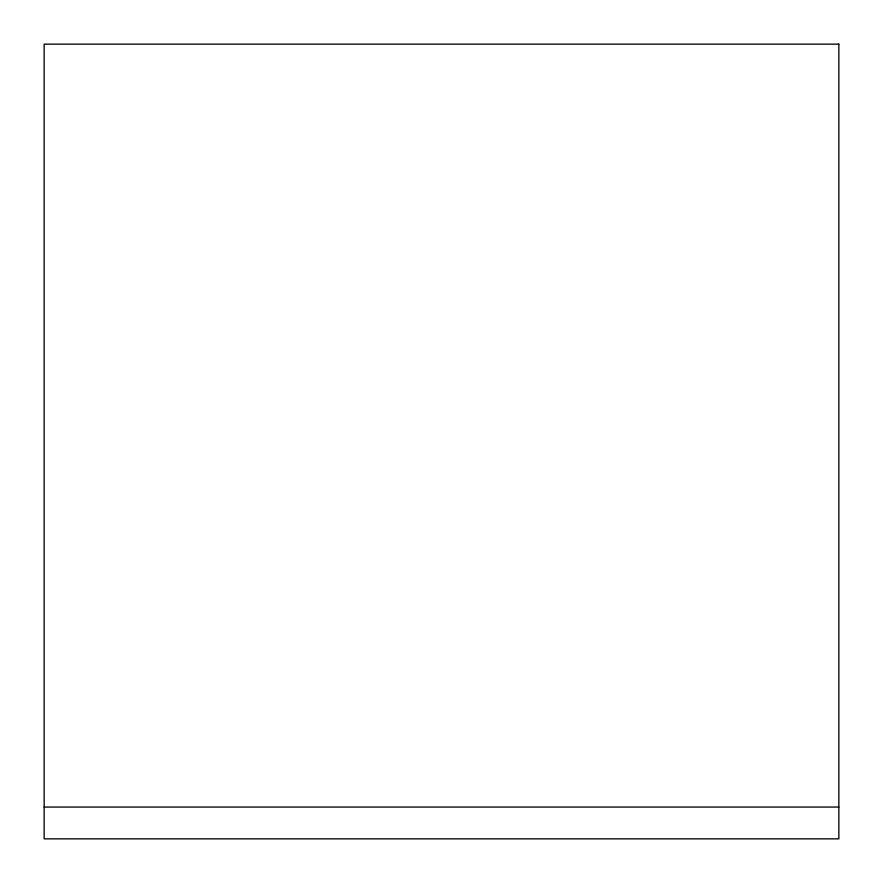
<?xml version="1.0" encoding="UTF-8"?>
<svg xmlns="http://www.w3.org/2000/svg" width="883" height="883" viewBox="0 0 883 883"><rect width="100%" height="100%" fill="white"/><g stroke="black" fill="none" stroke-linecap="round" stroke-linejoin="round"><path stroke-width="1.32" d="M44.15 807.062L838.85 807.062M838.85 44.15L44.15 44.15L44.15 838.85L838.85 838.85L838.85 44.15"/></g></svg>
